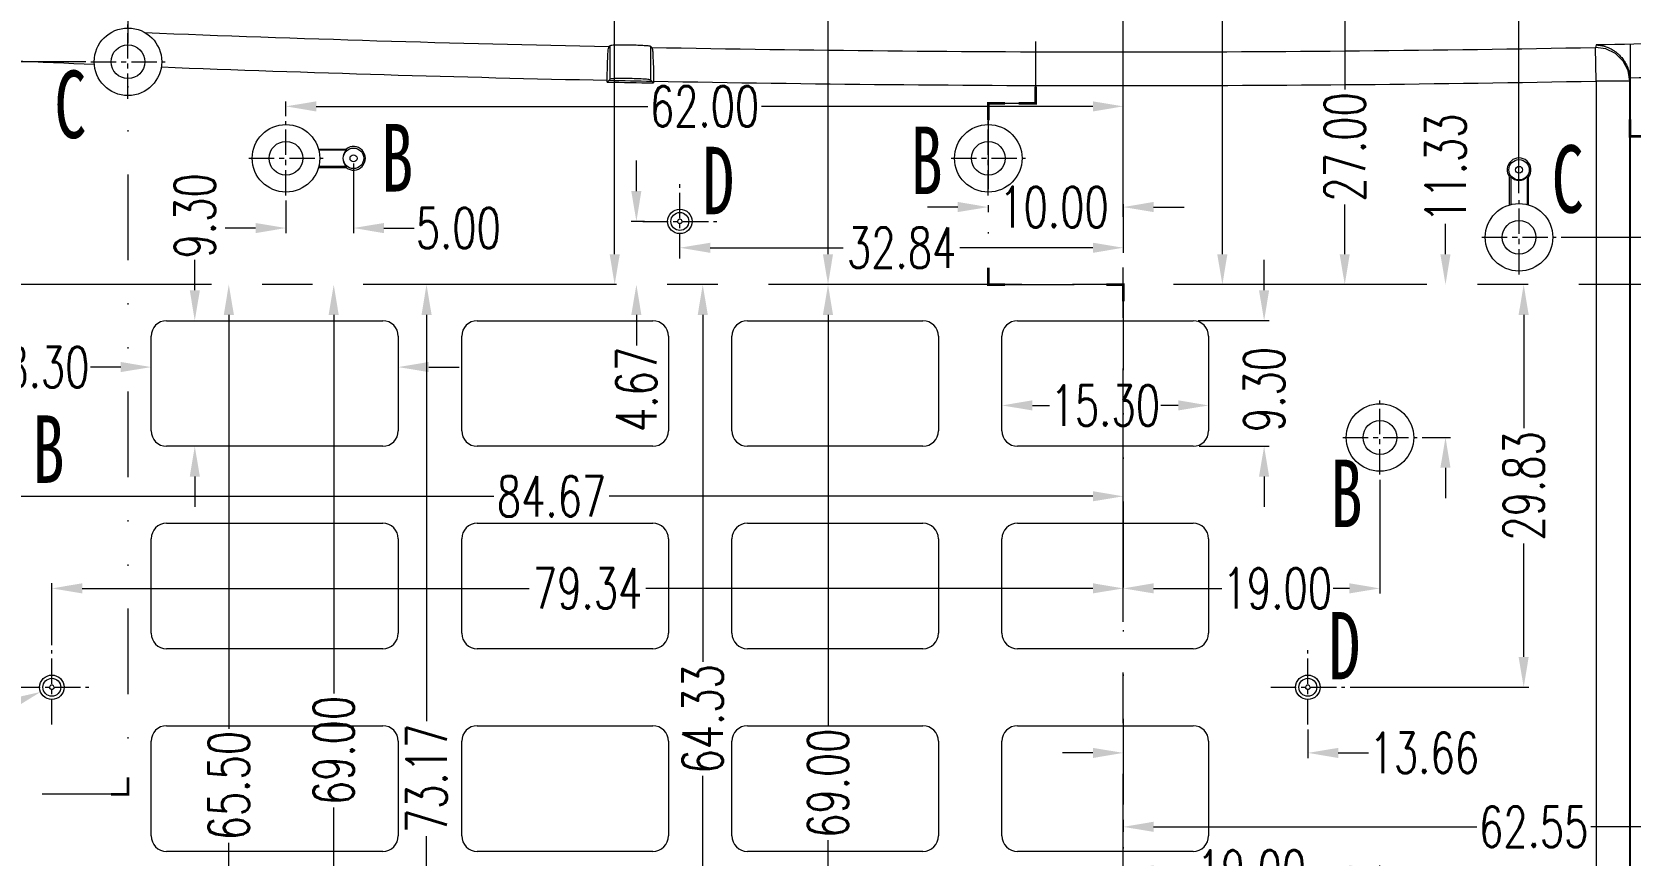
# Model space of a CAD drawing. Header units: millimetres. Extents: x 8061 to 9633, y -505 to -163.
# Drawn here: x 9093.5 to 9211.8, y -378.5 to -317.6 of the extents above; entities that cross this region are included whole.
import ezdxf

# ---------------------------------------------------------------- set-up
doc = ezdxf.new("R2010")
doc.units = ezdxf.units.MM
doc.linetypes.add('CENTER', pattern=[0.6, 0.375, -0.075, 0.075, -0.075])
doc.linetypes.add('DIVIDE', pattern=[31.75, 12.7, -6.35, 0, -6.35, 0, -6.35])
doc.layers.get('Defpoints').update_dxf_attribs({"linetype": 'CONTINUOUS'})
for name, color, linetype, lineweight in [('dim', 82, 'CONTINUOUS', 9), ('hatch', 56, 'CONTINUOUS', 9), ('part', 7, 'CONTINUOUS', 20)]:
    doc.layers.add(name, color=color, linetype=linetype, lineweight=lineweight)
doc.styles.get("Standard").update_dxf_attribs({"font": 'romans.shx', "width": 0.7})
doc.styles.add('宋体', font='SimSun.ttf', dxfattribs={"width": 0.7})
doc.dimstyles.new('03', dxfattribs={"dimscale": 0.75, "dimtxt": 4, "dimasz": 3, "dimexe": 0.5, "dimexo": 0.5, "dimgap": 0.09, "dimtad": 0, "dimzin": 0, "dimdsep": 46, "dimtxsty": 'Standard', "dimcen": 0, "dimclrd": 256, "dimclre": 256, "dimclrt": 6, "dimazin": 2, "dimtp": 0.01, "dimtm": 0.01, "dimtfac": 1, "dimtofl": 0, "dimtmove": 0, "dimatfit": 0, "dimfxl": 1, "dimtolj": 1, "dimtzin": 0, "dimlwd": -1, "dimlwe": -1, "dimarcsym": 0})

# ---------------------------------------------------------------- blocks, each defined once
blk = doc.blocks.new('*D320')
at = {"layer": 'Defpoints', "color": 0}
for p in [(41935.02, -13046.17), (41935.02, -13046.17), (41954.02, -13048.35)]:
    blk.add_point(p, dxfattribs=at)
at = {"layer": 'dim'}
for p, q in [((41937.27, -13046.17), (41940.41, -13046.17)), ((41951.77, -13046.17), (41948.64, -13046.17)), ((41954.02, -13047.98), (41954.02, -13045.79))]:
    blk.add_line(p, q, dxfattribs=at)
for points in [[(41937.27, -13045.79), (41937.27, -13046.54), (41935.02, -13046.17)], [(41951.77, -13045.79), (41951.77, -13046.54), (41954.02, -13046.17)]]:
    blk.add_solid(points, dxfattribs=at)
at = {"layer": 'dim', "color": 6, "insert": (41944.52, -13046.17), "char_height": 3, "attachment_point": 5}
blk.add_mtext('\\A1;19.00', dxfattribs=at)
blk = doc.blocks.new('*D321')
at = {"layer": 'Defpoints', "color": 0}
for p in [(41948.69, -13035.35), (41935.02, -13037.46), (41935.02, -13037.46)]:
    blk.add_point(p, dxfattribs=at)
at = {"layer": 'dim'}
for p, q in [((41948.69, -13035.73), (41948.69, -13037.84)), ((41932.77, -13037.46), (41930.52, -13037.46)), ((41950.94, -13037.46), (41953.19, -13037.46))]:
    blk.add_line(p, q, dxfattribs=at)
for points in [[(41932.77, -13037.09), (41932.77, -13037.84), (41935.02, -13037.46)], [(41950.94, -13037.09), (41950.94, -13037.84), (41948.69, -13037.46)]]:
    blk.add_solid(points, dxfattribs=at)
at = {"layer": 'dim', "color": 6, "insert": (41957.31, -13037.46), "char_height": 3, "attachment_point": 5}
blk.add_mtext('\\A1;13.66', dxfattribs=at)
blk = doc.blocks.new('*D322')
at = {"layer": 'Defpoints', "color": 0}
for p in [(41954.02, -13016.85), (41935.02, -13025.28), (41935.02, -13025.28)]:
    blk.add_point(p, dxfattribs=at)
at = {"layer": 'dim'}
for p, q in [((41954.02, -13017.23), (41954.02, -13025.65)), ((41937.27, -13025.28), (41942.31, -13025.28)), ((41951.77, -13025.28), (41950.55, -13025.28))]:
    blk.add_line(p, q, dxfattribs=at)
for points in [[(41937.27, -13024.9), (41937.27, -13025.65), (41935.02, -13025.28)], [(41951.77, -13024.9), (41951.77, -13025.65), (41954.02, -13025.28)]]:
    blk.add_solid(points, dxfattribs=at)
at = {"layer": 'dim', "color": 6, "insert": (41946.43, -13025.28), "char_height": 3, "attachment_point": 5}
blk.add_mtext('\\A1;19.00', dxfattribs=at)
blk = doc.blocks.new('*D323')
at = {"layer": 'Defpoints', "color": 0}
for p in [(41958.88, -13002.78), (41958.88, -13002.78), (41956.77, -13014.1)]:
    blk.add_point(p, dxfattribs=at)
at = {"layer": 'dim'}
for p, q in [((41958.88, -13000.53), (41958.88, -12998.28)), ((41957.15, -13014.1), (41959.25, -13014.1)), ((41958.88, -13016.35), (41958.88, -13018.6))]:
    blk.add_line(p, q, dxfattribs=at)
for points in [[(41958.5, -13000.53), (41959.25, -13000.53), (41958.88, -13002.78)], [(41958.5, -13016.35), (41959.25, -13016.35), (41958.88, -13014.1)]]:
    blk.add_solid(points, dxfattribs=at)
at = {"layer": 'dim', "color": 6, "insert": (41958.88, -12994.16), "char_height": 3, "attachment_point": 5, "rotation": 90}
blk.add_mtext('\\A1;11.33', dxfattribs=at)
blk = doc.blocks.new('*D324')
at = {"layer": 'Defpoints', "color": 0}
for p in [(41964.67, -13002.78), (41964.67, -13002.78), (41951.44, -13032.6)]:
    blk.add_point(p, dxfattribs=at)
at = {"layer": 'dim'}
for p, q in [((41964.67, -13005.03), (41964.67, -13013.42)), ((41964.67, -13030.35), (41964.67, -13021.96)), ((41951.81, -13032.6), (41965.04, -13032.6))]:
    blk.add_line(p, q, dxfattribs=at)
for points in [[(41964.29, -13005.03), (41965.04, -13005.03), (41964.67, -13002.78)], [(41964.29, -13030.35), (41965.04, -13030.35), (41964.67, -13032.6)]]:
    blk.add_solid(points, dxfattribs=at)
at = {"layer": 'dim', "color": 6, "insert": (41964.67, -13017.69), "char_height": 3, "attachment_point": 5, "rotation": 90}
blk.add_mtext('\\A1;29.83', dxfattribs=at)
blk = doc.blocks.new('*D325')
at = {"layer": 'Defpoints', "color": 0}
for p in [(41975.27, -13002.78), (41975.27, -13002.78), (41956.77, -13051.1)]:
    blk.add_point(p, dxfattribs=at)
at = {"layer": 'dim'}
for p, q in [((41975.27, -13005.03), (41975.27, -13022.67)), ((41975.27, -13048.85), (41975.27, -13031.21)), ((41957.15, -13051.1), (41975.65, -13051.1))]:
    blk.add_line(p, q, dxfattribs=at)
for points in [[(41974.9, -13005.03), (41975.65, -13005.03), (41975.27, -13002.78)], [(41974.9, -13048.85), (41975.65, -13048.85), (41975.27, -13051.1)]]:
    blk.add_solid(points, dxfattribs=at)
at = {"layer": 'dim', "color": 6, "insert": (41975.27, -13026.94), "char_height": 3, "attachment_point": 5, "rotation": 90}
blk.add_mtext('\\A1;48.33', dxfattribs=at)
blk = doc.blocks.new('*D326')
at = {"layer": 'Defpoints', "color": 0}
for p in [(41979.3, -13002.78), (41979.3, -13002.78), (41967.07, -13059.28)]:
    blk.add_point(p, dxfattribs=at)
at = {"layer": 'dim'}
for p, q in [((41979.3, -13005.03), (41979.3, -13026.76)), ((41979.3, -13057.03), (41979.3, -13035.3)), ((41967.45, -13059.28), (41979.67, -13059.28))]:
    blk.add_line(p, q, dxfattribs=at)
for points in [[(41978.92, -13005.03), (41979.67, -13005.03), (41979.3, -13002.78)], [(41978.92, -13057.03), (41979.67, -13057.03), (41979.3, -13059.28)]]:
    blk.add_solid(points, dxfattribs=at)
at = {"layer": 'dim', "color": 6, "insert": (41979.3, -13031.03), "char_height": 3, "attachment_point": 5, "rotation": 90}
blk.add_mtext('\\A1;56.50', dxfattribs=at)
blk = doc.blocks.new('*D327')
at = {"layer": 'Defpoints', "color": 0}
for p in [(41983.31, -13002.78), (41983.31, -13002.78), (41958.77, -13068.28)]:
    blk.add_point(p, dxfattribs=at)
at = {"layer": 'dim'}
for p, q in [((41983.31, -13005.03), (41983.31, -13031.31)), ((41983.31, -13066.03), (41983.31, -13039.75)), ((41959.15, -13068.28), (41983.69, -13068.28))]:
    blk.add_line(p, q, dxfattribs=at)
for points in [[(41982.94, -13005.03), (41983.69, -13005.03), (41983.31, -13002.78)], [(41982.94, -13066.03), (41983.69, -13066.03), (41983.31, -13068.28)]]:
    blk.add_solid(points, dxfattribs=at)
at = {"layer": 'dim', "color": 6, "insert": (41983.31, -13035.53), "char_height": 3, "attachment_point": 5, "rotation": 90}
blk.add_mtext('\\A1;65.50', dxfattribs=at)
blk = doc.blocks.new('*D336')
at = {"layer": 'Defpoints', "color": 0}
for p in [(41827.76, -12986.28), (41858.57, -12986.28), (41827.76, -13002.78)]:
    blk.add_point(p, dxfattribs=at)
at = {"layer": 'dim'}
for p, q in [((41858.2, -12986.28), (41827.38, -12986.28)), ((41827.76, -12988.53), (41827.76, -12990.41)), ((41827.76, -13000.53), (41827.76, -12998.65))]:
    blk.add_line(p, q, dxfattribs=at)
for points in [[(41827.38, -12988.53), (41828.13, -12988.53), (41827.76, -12986.28)], [(41827.38, -13000.53), (41828.13, -13000.53), (41827.76, -13002.78)]]:
    blk.add_solid(points, dxfattribs=at)
at = {"layer": 'dim', "color": 6, "insert": (41827.76, -12994.53), "char_height": 3, "attachment_point": 5, "rotation": 90}
blk.add_mtext('\\A1;16.50', dxfattribs=at)
blk = doc.blocks.new('*D337')
at = {"layer": 'Defpoints', "color": 0}
for p in [(41824.01, -12972.58), (41858.27, -12972.58), (41827.76, -13002.78)]:
    blk.add_point(p, dxfattribs=at)
at = {"layer": 'dim'}
for p, q in [((41857.9, -12972.58), (41823.63, -12972.58)), ((41824.01, -12974.83), (41824.01, -12983.41)), ((41824.01, -13000.53), (41824.01, -12991.95)), ((41827.38, -13002.78), (41823.63, -13002.78))]:
    blk.add_line(p, q, dxfattribs=at)
for points in [[(41823.63, -12974.83), (41824.38, -12974.83), (41824.01, -12972.58)], [(41823.63, -13000.53), (41824.38, -13000.53), (41824.01, -13002.78)]]:
    blk.add_solid(points, dxfattribs=at)
at = {"layer": 'dim', "color": 6, "insert": (41824.01, -12987.68), "char_height": 3, "attachment_point": 5, "rotation": 90}
blk.add_mtext('\\A1;30.20', dxfattribs=at)
blk = doc.blocks.new('*D341')
at = {"layer": 'Defpoints', "color": 0}
for p in [(41809.01, -12922.78), (41935.02, -12922.78), (41827.76, -13002.78)]:
    blk.add_point(p, dxfattribs=at)
at = {"layer": 'dim'}
for p, q in [((41934.65, -12922.78), (41808.63, -12922.78)), ((41809.01, -12925.03), (41809.01, -12958.51)), ((41809.01, -13000.53), (41809.01, -12967.05)), ((41827.38, -13002.78), (41808.63, -13002.78))]:
    blk.add_line(p, q, dxfattribs=at)
for points in [[(41808.63, -12925.03), (41809.38, -12925.03), (41809.01, -12922.78)], [(41808.63, -13000.53), (41809.38, -13000.53), (41809.01, -13002.78)]]:
    blk.add_solid(points, dxfattribs=at)
at = {"layer": 'dim', "color": 6, "insert": (41809.01, -12962.78), "char_height": 3, "attachment_point": 5, "rotation": 90}
blk.add_mtext('\\A1;80.00', dxfattribs=at)
blk = doc.blocks.new('*D348')
at = {"layer": 'Defpoints', "color": 0}
for p in [(41868.79, -13002.78), (41868.79, -13002.78), (41844.77, -13068.28)]:
    blk.add_point(p, dxfattribs=at)
at = {"layer": 'dim'}
for p, q in [((41868.79, -13005.03), (41868.79, -13035.67)), ((41868.79, -13066.03), (41868.79, -13044.11)), ((41845.15, -13068.28), (41869.17, -13068.28))]:
    blk.add_line(p, q, dxfattribs=at)
for points in [[(41868.42, -13005.03), (41869.17, -13005.03), (41868.79, -13002.78)], [(41868.42, -13066.03), (41869.17, -13066.03), (41868.79, -13068.28)]]:
    blk.add_solid(points, dxfattribs=at)
at = {"layer": 'dim', "color": 6, "insert": (41868.79, -13039.89), "char_height": 3, "attachment_point": 5, "rotation": 90}
blk.add_mtext('\\A1;65.50', dxfattribs=at)
blk = doc.blocks.new('*D349')
at = {"layer": 'Defpoints', "color": 0}
for p in [(41876.56, -13002.78), (41876.56, -13002.78), (41875.77, -13071.78)]:
    blk.add_point(p, dxfattribs=at)
at = {"layer": 'dim'}
for p, q in [((41876.56, -13005.03), (41876.56, -13033.06)), ((41876.56, -13069.53), (41876.56, -13041.5)), ((41876.15, -13071.78), (41876.93, -13071.78))]:
    blk.add_line(p, q, dxfattribs=at)
for points in [[(41876.18, -13005.03), (41876.93, -13005.03), (41876.56, -13002.78)], [(41876.18, -13069.53), (41876.93, -13069.53), (41876.56, -13071.78)]]:
    blk.add_solid(points, dxfattribs=at)
at = {"layer": 'dim', "color": 6, "insert": (41876.56, -13037.28), "char_height": 3, "attachment_point": 5, "rotation": 90}
blk.add_mtext('\\A1;69.00', dxfattribs=at)
blk = doc.blocks.new('*D350')
at = {"layer": 'Defpoints', "color": 0}
for p in [(41850.35, -13016.85), (41935.02, -13018.46), (41935.02, -13018.46)]:
    blk.add_point(p, dxfattribs=at)
at = {"layer": 'dim'}
for p, q in [((41850.35, -13017.23), (41850.35, -13018.83)), ((41852.6, -13018.46), (41888.42, -13018.46)), ((41932.77, -13018.46), (41896.96, -13018.46))]:
    blk.add_line(p, q, dxfattribs=at)
for points in [[(41852.6, -13018.08), (41852.6, -13018.83), (41850.35, -13018.46)], [(41932.77, -13018.08), (41932.77, -13018.83), (41935.02, -13018.46)]]:
    blk.add_solid(points, dxfattribs=at)
at = {"layer": 'dim', "color": 6, "insert": (41892.69, -13018.46), "char_height": 3, "attachment_point": 5}
blk.add_mtext('\\A1;84.67', dxfattribs=at)
blk = doc.blocks.new('*D351')
at = {"layer": 'Defpoints', "color": 0}
for p in [(41935.02, -13025.28), (41935.02, -13025.28), (41855.69, -13029.85)]:
    blk.add_point(p, dxfattribs=at)
at = {"layer": 'dim'}
for p, q in [((41855.69, -13029.48), (41855.69, -13024.9)), ((41857.94, -13025.28), (41891.04, -13025.28)), ((41932.77, -13025.28), (41899.67, -13025.28))]:
    blk.add_line(p, q, dxfattribs=at)
for points in [[(41857.94, -13024.9), (41857.94, -13025.65), (41855.69, -13025.28)], [(41932.77, -13024.9), (41932.77, -13025.65), (41935.02, -13025.28)]]:
    blk.add_solid(points, dxfattribs=at)
at = {"layer": 'dim', "color": 6, "insert": (41895.36, -13025.28), "char_height": 3, "attachment_point": 5}
blk.add_mtext('\\A1;79.34', dxfattribs=at)
blk = doc.blocks.new('*D354')
at = {"layer": 'Defpoints', "color": 0}
for p in [(41903.88, -13002.78), (41903.88, -13002.78), (41904.75, -13067.1)]:
    blk.add_point(p, dxfattribs=at)
at = {"layer": 'dim'}
for p, q in [((41903.88, -13005.03), (41903.88, -13030.72)), ((41903.88, -13064.85), (41903.88, -13039.16)), ((41904.37, -13067.1), (41903.51, -13067.1))]:
    blk.add_line(p, q, dxfattribs=at)
for points in [[(41903.51, -13005.03), (41904.26, -13005.03), (41903.88, -13002.78)], [(41903.51, -13064.85), (41904.26, -13064.85), (41903.88, -13067.1)]]:
    blk.add_solid(points, dxfattribs=at)
at = {"layer": 'dim', "color": 6, "insert": (41903.88, -13034.94), "char_height": 3, "attachment_point": 5, "rotation": 90}
blk.add_mtext('\\A1;64.33', dxfattribs=at)
blk = doc.blocks.new('*D355')
at = {"layer": 'Defpoints', "color": 0}
for p in [(41913.16, -13002.78), (41913.16, -13002.78), (41922.52, -13071.78)]:
    blk.add_point(p, dxfattribs=at)
at = {"layer": 'dim'}
for p, q in [((41913.16, -13005.03), (41913.16, -13035.49)), ((41913.16, -13069.53), (41913.16, -13043.92)), ((41922.15, -13071.78), (41912.78, -13071.78))]:
    blk.add_line(p, q, dxfattribs=at)
for points in [[(41912.78, -13005.03), (41913.53, -13005.03), (41913.16, -13002.78)], [(41912.78, -13069.53), (41913.53, -13069.53), (41913.16, -13071.78)]]:
    blk.add_solid(points, dxfattribs=at)
at = {"layer": 'dim', "color": 6, "insert": (41913.16, -13039.71), "char_height": 3, "attachment_point": 5, "rotation": 90}
blk.add_mtext('\\A1;69.00', dxfattribs=at)
blk = doc.blocks.new('*D356')
at = {"layer": 'Defpoints', "color": 0}
for p in [(41935.02, -12996.45), (41935.02, -13000.05), (41902.19, -13000.85)]:
    blk.add_point(p, dxfattribs=at)
at = {"layer": 'dim'}
for p, q in [((41935.02, -12996.83), (41935.02, -13000.43)), ((41902.19, -13000.48), (41902.19, -12999.68)), ((41904.44, -13000.05), (41914.29, -13000.05)), ((41932.77, -13000.05), (41922.92, -13000.05))]:
    blk.add_line(p, q, dxfattribs=at)
for points in [[(41904.44, -12999.68), (41904.44, -13000.43), (41902.19, -13000.05)], [(41932.77, -12999.68), (41932.77, -13000.43), (41935.02, -13000.05)]]:
    blk.add_solid(points, dxfattribs=at)
at = {"layer": 'dim', "color": 6, "insert": (41918.61, -13000.05), "char_height": 3, "attachment_point": 5}
blk.add_mtext('\\A1;32.84', dxfattribs=at)
blk = doc.blocks.new('*D357')
at = {"layer": 'Defpoints', "color": 0}
for p in [(41925.02, -12996.53), (41935.02, -12997.04), (41935.02, -12997.04)]:
    blk.add_point(p, dxfattribs=at)
at = {"layer": 'dim'}
for p, q in [((41922.77, -12997.04), (41920.52, -12997.04)), ((41925.02, -12996.91), (41925.02, -12997.41)), ((41937.27, -12997.04), (41939.52, -12997.04))]:
    blk.add_line(p, q, dxfattribs=at)
for points in [[(41922.77, -12996.66), (41922.77, -12997.41), (41925.02, -12997.04)], [(41937.27, -12996.66), (41937.27, -12997.41), (41935.02, -12997.04)]]:
    blk.add_solid(points, dxfattribs=at)
at = {"layer": 'dim', "color": 6, "insert": (41929.89, -12997.04), "char_height": 3, "attachment_point": 5}
blk.add_mtext('\\A1;10.00', dxfattribs=at)
blk = doc.blocks.new('*D358')
at = {"layer": 'Defpoints', "color": 0}
for p in [(41935.02, -12989.58), (41935.02, -12989.58), (41873.02, -12990.68)]:
    blk.add_point(p, dxfattribs=at)
at = {"layer": 'dim'}
for p, q in [((41873.02, -12990.3), (41873.02, -12989.21)), ((41875.27, -12989.58), (41899.81, -12989.58)), ((41932.77, -12989.58), (41908.24, -12989.58))]:
    blk.add_line(p, q, dxfattribs=at)
for points in [[(41875.27, -12989.21), (41875.27, -12989.96), (41873.02, -12989.58)], [(41932.77, -12989.21), (41932.77, -12989.96), (41935.02, -12989.58)]]:
    blk.add_solid(points, dxfattribs=at)
at = {"layer": 'dim', "color": 6, "insert": (41904.02, -12989.58), "char_height": 3, "attachment_point": 5}
blk.add_mtext('\\A1;62.00', dxfattribs=at)
blk = doc.blocks.new('*D360')
at = {"layer": 'Defpoints', "color": 0}
for p in [(41878.02, -12993.43), (41873.02, -12996.18), (41873.02, -12998.59)]:
    blk.add_point(p, dxfattribs=at)
at = {"layer": 'dim'}
for p, q in [((41878.02, -12993.8), (41878.02, -12998.97)), ((41873.02, -12996.55), (41873.02, -12998.97)), ((41870.77, -12998.59), (41868.52, -12998.59)), ((41880.27, -12998.59), (41882.52, -12998.59))]:
    blk.add_line(p, q, dxfattribs=at)
for points in [[(41870.77, -12998.22), (41870.77, -12998.97), (41873.02, -12998.59)], [(41880.27, -12998.22), (41880.27, -12998.97), (41878.02, -12998.59)]]:
    blk.add_solid(points, dxfattribs=at)
at = {"layer": 'dim', "color": 6, "insert": (41885.79, -12998.59), "char_height": 3, "attachment_point": 5}
blk.add_mtext('\\A1;5.00', dxfattribs=at)
blk = doc.blocks.new('*D362')
at = {"layer": 'Defpoints', "color": 0}
for p in [(41931.27, -12975.78), (41951.42, -13002.78), (41951.42, -13002.78)]:
    blk.add_point(p, dxfattribs=at)
at = {"layer": 'dim'}
for p, q in [((41931.65, -12975.78), (41951.79, -12975.78)), ((41951.42, -12978.03), (41951.42, -12988.32)), ((41951.42, -13000.53), (41951.42, -12996.86))]:
    blk.add_line(p, q, dxfattribs=at)
for points in [[(41951.04, -12978.03), (41951.79, -12978.03), (41951.42, -12975.78)], [(41951.04, -13000.53), (41951.79, -13000.53), (41951.42, -13002.78)]]:
    blk.add_solid(points, dxfattribs=at)
at = {"layer": 'dim', "color": 6, "insert": (41951.42, -12992.59), "char_height": 3, "attachment_point": 5, "rotation": 90}
blk.add_mtext('\\A1;27.00', dxfattribs=at)
blk = doc.blocks.new('*D363')
at = {"layer": 'Defpoints', "color": 0}
for p in [(41893.77, -12938.98), (41897.36, -13002.78), (41897.36, -13002.78)]:
    blk.add_point(p, dxfattribs=at)
at = {"layer": 'dim'}
for p, q in [((41894.15, -12938.98), (41897.74, -12938.98)), ((41897.36, -12941.23), (41897.36, -12966.66)), ((41897.36, -13000.53), (41897.36, -12975.1))]:
    blk.add_line(p, q, dxfattribs=at)
for points in [[(41896.99, -12941.23), (41897.74, -12941.23), (41897.36, -12938.98)], [(41896.99, -13000.53), (41897.74, -13000.53), (41897.36, -13002.78)]]:
    blk.add_solid(points, dxfattribs=at)
at = {"layer": 'dim', "color": 6, "insert": (41897.36, -12970.88), "char_height": 3, "attachment_point": 5, "rotation": 90}
blk.add_mtext('\\A1;63.80', dxfattribs=at)
blk = doc.blocks.new('*D364')
at = {"layer": 'Defpoints', "color": 0}
for p in [(41899.94, -12998.1), (41898.97, -13002.78), (41898.97, -13002.78)]:
    blk.add_point(p, dxfattribs=at)
at = {"layer": 'dim'}
for p, q in [((41898.97, -12995.85), (41898.97, -12993.6)), ((41899.56, -12998.1), (41898.59, -12998.1)), ((41898.97, -13005.03), (41898.97, -13007.28))]:
    blk.add_line(p, q, dxfattribs=at)
for points in [[(41898.59, -12995.85), (41899.34, -12995.85), (41898.97, -12998.1)], [(41898.59, -13005.03), (41899.34, -13005.03), (41898.97, -13002.78)]]:
    blk.add_solid(points, dxfattribs=at)
at = {"layer": 'dim', "color": 6, "insert": (41898.97, -13010.55), "char_height": 3, "attachment_point": 5, "rotation": 90}
blk.add_mtext('\\A1;4.67', dxfattribs=at)
blk = doc.blocks.new('*D365')
at = {"layer": 'Defpoints', "color": 0}
for p in [(41918.27, -12937.78), (41913.16, -13002.78), (41913.16, -13002.78)]:
    blk.add_point(p, dxfattribs=at)
at = {"layer": 'dim'}
for p, q in [((41917.9, -12937.78), (41912.78, -12937.78)), ((41913.16, -12940.03), (41913.16, -12966.06)), ((41913.16, -13000.53), (41913.16, -12974.5))]:
    blk.add_line(p, q, dxfattribs=at)
for points in [[(41912.78, -12940.03), (41913.53, -12940.03), (41913.16, -12937.78)], [(41912.78, -13000.53), (41913.53, -13000.53), (41913.16, -13002.78)]]:
    blk.add_solid(points, dxfattribs=at)
at = {"layer": 'dim', "color": 6, "insert": (41913.16, -12970.28), "char_height": 3, "attachment_point": 5, "rotation": 90}
blk.add_mtext('\\A1;65.00', dxfattribs=at)
blk = doc.blocks.new('*D366')
at = {"layer": 'Defpoints', "color": 0}
for p in [(41931.27, -12939.78), (41942.36, -13002.78), (41942.36, -13002.78)]:
    blk.add_point(p, dxfattribs=at)
at = {"layer": 'dim'}
for p, q in [((41931.65, -12939.78), (41942.73, -12939.78)), ((41942.36, -12942.03), (41942.36, -12967.06)), ((41942.36, -13000.53), (41942.36, -12975.5))]:
    blk.add_line(p, q, dxfattribs=at)
for points in [[(41941.98, -12942.03), (41942.73, -12942.03), (41942.36, -12939.78)], [(41941.98, -13000.53), (41942.73, -13000.53), (41942.36, -13002.78)]]:
    blk.add_solid(points, dxfattribs=at)
at = {"layer": 'dim', "color": 6, "insert": (41942.36, -12971.28), "char_height": 3, "attachment_point": 5, "rotation": 90}
blk.add_mtext('\\A1;63.00', dxfattribs=at)
blk = doc.blocks.new('*D376')
at = {"layer": 'Defpoints', "color": 0}
for p in [(41881.8, -12931.51), (41851.83, -13002.78), (41851.83, -13002.78)]:
    blk.add_point(p, dxfattribs=at)
at = {"layer": 'dim'}
for p, q in [((41881.42, -12931.51), (41851.46, -12931.51)), ((41851.83, -12933.76), (41851.83, -12973.09)), ((41851.83, -13000.53), (41851.83, -12981.62))]:
    blk.add_line(p, q, dxfattribs=at)
for points in [[(41851.46, -12933.76), (41852.21, -12933.76), (41851.83, -12931.51)], [(41851.46, -13000.53), (41852.21, -13000.53), (41851.83, -13002.78)]]:
    blk.add_solid(points, dxfattribs=at)
at = {"layer": 'dim', "color": 6, "insert": (41851.83, -12977.36), "char_height": 3, "attachment_point": 5, "rotation": 90}
blk.add_mtext('\\A1;71.26', dxfattribs=at)
blk = doc.blocks.new('*D396')
at = {"layer": 'Defpoints', "color": 0}
for p in [(41997.57, -13033.98), (41935.02, -13042.05), (41997.57, -13042.94)]:
    blk.add_point(p, dxfattribs=at)
at = {"layer": 'dim'}
for p, q in [((41997.57, -13034.35), (41997.57, -13043.31)), ((41935.02, -13042.42), (41935.02, -13043.31)), ((41937.27, -13042.94), (41961.2, -13042.94)), ((41995.32, -13042.94), (41969.63, -13042.94))]:
    blk.add_line(p, q, dxfattribs=at)
for points in [[(41937.27, -13042.56), (41937.27, -13043.31), (41935.02, -13042.94)], [(41995.32, -13042.56), (41995.32, -13043.31), (41997.57, -13042.94)]]:
    blk.add_solid(points, dxfattribs=at)
at = {"layer": 'dim', "color": 6, "insert": (41965.41, -13042.94), "char_height": 3, "attachment_point": 5}
blk.add_mtext('\\A1;62.55', dxfattribs=at)
blk = doc.blocks.new('*D400')
at = {"layer": 'Defpoints', "color": 0}
for p in [(41883.43, -13002.78), (41883.43, -13002.78), (41873.71, -13075.95)]:
    blk.add_point(p, dxfattribs=at)
at = {"layer": 'dim'}
for p, q in [((41883.43, -13005.03), (41883.43, -13035.1)), ((41883.43, -13073.7), (41883.43, -13043.63)), ((41874.08, -13075.95), (41883.81, -13075.95))]:
    blk.add_line(p, q, dxfattribs=at)
for points in [[(41883.06, -13005.03), (41883.81, -13005.03), (41883.43, -13002.78)], [(41883.06, -13073.7), (41883.81, -13073.7), (41883.43, -13075.95)]]:
    blk.add_solid(points, dxfattribs=at)
at = {"layer": 'dim', "color": 6, "insert": (41883.43, -13039.36), "char_height": 3, "attachment_point": 5, "rotation": 90}
blk.add_mtext('\\A1;73.17', dxfattribs=at)
blk = doc.blocks.new('*D401')
at = {"layer": 'Defpoints', "color": 0}
for p in [(41863.04, -13008.89), (41863.04, -13008.89), (41881.34, -13008.89)]:
    blk.add_point(p, dxfattribs=at)
at = {"layer": 'dim'}
for p, q in [((41860.79, -13008.89), (41858.54, -13008.89)), ((41883.59, -13008.89), (41885.84, -13008.89))]:
    blk.add_line(p, q, dxfattribs=at)
for points in [[(41860.79, -13008.51), (41860.79, -13009.26), (41863.04, -13008.89)], [(41883.59, -13008.51), (41883.59, -13009.26), (41881.34, -13008.89)]]:
    blk.add_solid(points, dxfattribs=at)
at = {"layer": 'dim', "color": 6, "insert": (41854.42, -13008.89), "char_height": 3, "attachment_point": 5}
blk.add_mtext('\\A1;18.30', dxfattribs=at)
blk = doc.blocks.new('*D402')
at = {"layer": 'Defpoints', "color": 0}
for p in [(41866.27, -13005.45), (41866.27, -13005.45), (41866.27, -13014.75)]:
    blk.add_point(p, dxfattribs=at)
at = {"layer": 'dim'}
for p, q in [((41866.27, -13003.2), (41866.27, -13000.95)), ((41866.27, -13017), (41866.27, -13019.25))]:
    blk.add_line(p, q, dxfattribs=at)
for points in [[(41865.9, -13003.2), (41866.65, -13003.2), (41866.27, -13005.45)], [(41865.9, -13017), (41866.65, -13017), (41866.27, -13014.75)]]:
    blk.add_solid(points, dxfattribs=at)
at = {"layer": 'dim', "color": 6, "insert": (41866.27, -12997.69), "char_height": 3, "attachment_point": 5, "rotation": 90}
blk.add_mtext('\\A1;9.30', dxfattribs=at)
blk = doc.blocks.new('*D403')
at = {"layer": 'Defpoints', "color": 0}
for p in [(41940.19, -13005.45), (41945.45, -13005.45), (41940.27, -13014.75)]:
    blk.add_point(p, dxfattribs=at)
at = {"layer": 'dim'}
for p, q in [((41945.45, -13003.2), (41945.45, -13000.95)), ((41940.56, -13005.45), (41945.82, -13005.45)), ((41940.64, -13014.75), (41945.82, -13014.75)), ((41945.45, -13017), (41945.45, -13019.25))]:
    blk.add_line(p, q, dxfattribs=at)
for points in [[(41945.07, -13003.2), (41945.82, -13003.2), (41945.45, -13005.45)], [(41945.07, -13017), (41945.82, -13017), (41945.45, -13014.75)]]:
    blk.add_solid(points, dxfattribs=at)
at = {"layer": 'dim', "color": 6, "insert": (41945.45, -13010.55), "char_height": 3, "attachment_point": 5, "rotation": 90}
blk.add_mtext('\\A1;9.30', dxfattribs=at)
blk = doc.blocks.new('*D404')
at = {"layer": 'Defpoints', "color": 0}
for p in [(41926.04, -13011.73), (41926.04, -13011.73), (41941.34, -13011.73)]:
    blk.add_point(p, dxfattribs=at)
at = {"layer": 'dim'}
for p, q in [((41928.29, -13011.73), (41929.57, -13011.73)), ((41939.09, -13011.73), (41937.81, -13011.73))]:
    blk.add_line(p, q, dxfattribs=at)
for points in [[(41928.29, -13011.35), (41928.29, -13012.1), (41926.04, -13011.73)], [(41939.09, -13011.35), (41939.09, -13012.1), (41941.34, -13011.73)]]:
    blk.add_solid(points, dxfattribs=at)
at = {"layer": 'dim', "color": 6, "insert": (41933.69, -13011.73), "char_height": 3, "attachment_point": 5}
blk.add_mtext('\\A1;15.30', dxfattribs=at)
blk = doc.blocks.new('*D408')
at = {"layer": 'Defpoints', "color": 0}
for p in [(41935.02, -12963.63), (41935.02, -12963.63), (41964.32, -12996.39)]:
    blk.add_point(p, dxfattribs=at)
at = {"layer": 'dim'}
for p, q in [((41937.27, -12963.63), (41945.41, -12963.63)), ((41962.07, -12963.63), (41953.94, -12963.63)), ((41964.32, -12996.01), (41964.32, -12963.26))]:
    blk.add_line(p, q, dxfattribs=at)
for points in [[(41937.27, -12963.26), (41937.27, -12964.01), (41935.02, -12963.63)], [(41962.07, -12963.26), (41962.07, -12964.01), (41964.32, -12963.63)]]:
    blk.add_solid(points, dxfattribs=at)
at = {"layer": 'dim', "color": 6, "insert": (41949.67, -12963.63), "char_height": 3, "attachment_point": 5}
blk.add_mtext('\\A1;29.30', dxfattribs=at)
blk = doc.blocks.new('*D409')
at = {"layer": 'Defpoints', "color": 0}
for p in [(41967.07, -12999.28), (41975.27, -13002.78), (41975.27, -13002.78)]:
    blk.add_point(p, dxfattribs=at)
at = {"layer": 'dim'}
for p, q in [((41975.27, -12997.03), (41975.27, -12994.78)), ((41967.45, -12999.28), (41975.65, -12999.28)), ((41975.27, -13005.03), (41975.27, -13007.28))]:
    blk.add_line(p, q, dxfattribs=at)
for points in [[(41974.9, -12997.03), (41975.65, -12997.03), (41975.27, -12999.28)], [(41974.9, -13005.03), (41975.65, -13005.03), (41975.27, -13002.78)]]:
    blk.add_solid(points, dxfattribs=at)
at = {"layer": 'dim', "color": 6, "insert": (41975.27, -12991.51), "char_height": 3, "attachment_point": 5, "rotation": 90}
blk.add_mtext('\\A1;3.50', dxfattribs=at)
blk = doc.blocks.new('*D410')
at = {"layer": 'Defpoints', "color": 0}
for p in [(41856.52, -13032.26), (41854.85, -13032.95)]:
    blk.add_point(p, dxfattribs=at)
at = {"layer": 'dim'}
blk.add_line((41852.77, -13033.8), (41850.69, -13034.66), dxfattribs=at)
blk.add_solid([(41852.63, -13033.45), (41852.91, -13034.15), (41854.85, -13032.95)], dxfattribs=at)
at = {"layer": 'dim', "color": 6, "insert": (41847.07, -13036.15), "char_height": 3, "attachment_point": 5, "rotation": 22.3381}
blk.add_mtext('\\A1;∅1.81', dxfattribs=at)

msp = doc.modelspace()

# ---------------------------------------------------------------- linework, layer by layer
at = {"layer": 'hatch', "linetype": 'DIVIDE', "ltscale": 0.5}
for p, q in [((9167.825, -253.951), (9167.825, -322.851)), ((9211.825, -254.127), (9211.844, -325.276)), ((9100.625, -312.033), (9100.625, -374.009)), ((9167.825, -322.851), (9164.325, -322.851)), ((9164.325, -322.851), (9164.325, -336.262)), ((9211.844, -325.276), (9236.875, -325.276)), ((9164.325, -336.262), (9174.325, -336.262)), ((9174.325, -336.262), (9174.325, -419.518)), ((9100.625, -374.009), (9082.625, -374.009))]:
    msp.add_line(p, q, dxfattribs=at)
at = {"layer": 'hatch', "const_width": 0.2, "flags": 128}
for points in [[(9167.825, -321.601), (9167.825, -322.851), (9166.575, -322.851)], [(9165.575, -322.851), (9164.325, -322.851), (9164.325, -324.101)], [(9211.843, -324.026), (9211.844, -325.276), (9213.094, -325.276)], [(9164.325, -335.012), (9164.325, -336.262), (9165.575, -336.262)], [(9173.075, -336.262), (9174.325, -336.262), (9174.325, -337.512)], [(9100.625, -372.759), (9100.625, -374.009), (9099.375, -374.009)]]:
    msp.add_lwpolyline(points, dxfattribs=at)
at = {"layer": 'part', "color": 1, "linetype": 'CENTER', "ltscale": 50}
for p, q in [((9174.325, -421.237), (9174.325, -251.287)), ((9286.8, -336.262), (9061.85, -336.262))]:
    msp.add_line(p, q, dxfattribs=at)
at = {"layer": 'part', "color": 1, "linetype": 'CENTER', "ltscale": 5}
for p, q in [((9100.625, -322.512), (9100.625, -317.012)), ((9097.875, -319.762), (9103.375, -319.762)), ((9112.325, -329.662), (9112.325, -324.162)), ((9164.325, -329.662), (9164.325, -324.162)), ((9109.575, -326.912), (9115.075, -326.912)), ((9161.575, -326.912), (9167.075, -326.912)), ((9141.488, -334.337), (9141.488, -328.837)), ((9203.625, -335.512), (9203.625, -330.012)), ((9138.738, -331.587), (9144.238, -331.587)), ((9200.875, -332.762), (9206.375, -332.762)), ((9193.325, -350.337), (9193.325, -344.837)), ((9190.575, -347.587), (9196.075, -347.587)), ((9094.988, -368.837), (9094.988, -363.337)), ((9187.988, -368.837), (9187.988, -363.337)), ((9092.238, -366.087), (9097.738, -366.087)), ((9185.238, -366.087), (9190.738, -366.087))]:
    msp.add_line(p, q, dxfattribs=at)
at = {"layer": 'part', "color": 7, "linetype": 'Continuous'}
for p, q in [((9136.238, -318.636), (9136.327, -318.548)), ((9136.327, -321.052), (9136.327, -318.548)), ((9139.323, -318.608), (9139.323, -321.112)), ((9139.413, -318.699), (9139.323, -318.608)), ((9209.337, -318.519), (9209.278, -318.699)), ((9209.325, -321.195), (9209.278, -318.699)), ((9136.114, -321.262), (9136.327, -321.052)), ((9136.114, -321.262), (9136.114, -321.131)), ((9139.537, -321.33), (9139.323, -321.112)), ((9139.537, -321.199), (9139.537, -321.33)), ((9209.325, -321.195), (9209.324, -413.043)), ((9211.825, -321.195), (9209.325, -321.195)), ((9211.825, -321.195), (9211.844, -321.138)), ((9211.825, -413.578), (9211.825, -321.195)), ((9211.844, -321.138), (9211.844, -417.705)), ((9114.73, -326.23), (9116.776, -326.23)), ((9116.806, -326.312), (9114.752, -326.312)), ((9114.73, -327.594), (9116.776, -327.594)), ((9116.806, -327.512), (9114.752, -327.512)), ((9202.926, -330.361), (9202.926, -328.297)), ((9203.025, -328.262), (9203.025, -330.335)), ((9204.225, -328.262), (9204.225, -330.335)), ((9204.325, -330.361), (9204.325, -328.297)), ((9103.488, -338.937), (9119.488, -338.937)), ((9126.488, -338.937), (9139.488, -338.937)), ((9146.488, -338.937), (9159.488, -338.937)), ((9166.488, -338.937), (9179.488, -338.937)), ((9102.338, -347.087), (9102.338, -340.087)), ((9120.638, -340.087), (9120.638, -347.087)), ((9125.338, -347.087), (9125.338, -340.087)), ((9140.638, -340.087), (9140.638, -347.087)), ((9145.338, -347.087), (9145.338, -340.087)), ((9160.638, -340.087), (9160.638, -347.087)), ((9165.338, -347.087), (9165.338, -340.087)), ((9180.638, -340.087), (9180.638, -347.087)), ((9119.488, -348.237), (9103.488, -348.237)), ((9139.488, -348.237), (9126.488, -348.237)), ((9159.488, -348.237), (9146.488, -348.237)), ((9179.488, -348.237), (9166.488, -348.237)), ((9103.488, -353.937), (9119.488, -353.937)), ((9126.488, -353.937), (9139.488, -353.937)), ((9146.488, -353.937), (9159.488, -353.937)), ((9166.488, -353.937), (9179.488, -353.937)), ((9102.338, -362.087), (9102.338, -355.087)), ((9120.638, -355.087), (9120.638, -362.087)), ((9125.338, -362.087), (9125.338, -355.087)), ((9140.638, -355.087), (9140.638, -362.087)), ((9145.338, -362.087), (9145.338, -355.087)), ((9160.638, -355.087), (9160.638, -362.087)), ((9165.338, -362.087), (9165.338, -355.087)), ((9180.638, -355.087), (9180.638, -362.087)), ((9119.488, -363.237), (9103.488, -363.237)), ((9139.488, -363.237), (9126.488, -363.237)), ((9159.488, -363.237), (9146.488, -363.237)), ((9179.488, -363.237), (9166.488, -363.237)), ((9103.488, -368.937), (9119.488, -368.937)), ((9126.488, -368.937), (9139.488, -368.937)), ((9146.488, -368.937), (9159.488, -368.937)), ((9166.488, -368.937), (9179.488, -368.937)), ((9102.338, -377.087), (9102.338, -370.087)), ((9120.638, -370.087), (9120.638, -377.087)), ((9125.338, -377.087), (9125.338, -370.087)), ((9140.638, -370.087), (9140.638, -377.087)), ((9145.338, -377.087), (9145.338, -370.087)), ((9160.638, -370.087), (9160.638, -377.087)), ((9165.338, -377.087), (9165.338, -370.087)), ((9180.638, -370.087), (9180.638, -377.087)), ((9119.488, -378.237), (9103.488, -378.237)), ((9139.488, -378.237), (9126.488, -378.237)), ((9159.488, -378.237), (9146.488, -378.237)), ((9179.488, -378.237), (9166.488, -378.237))]:
    msp.add_line(p, q, dxfattribs=at)
msp.add_lwpolyline([(9211.825, -321.195), (9211.699, -320.415), (9211.335, -319.713), (9210.77, -319.159), (9210.061, -318.809), (9209.278, -318.699)], dxfattribs=at)
for centre, radius in [((9100.625, -319.762), 2.5), ((9100.625, -319.762), 1.25), ((9112.325, -326.912), 2.5), ((9164.325, -326.912), 2.5), ((9112.325, -326.912), 1.25), ((9117.325, -326.912), 0.759), ((9164.325, -326.912), 1.25), ((9117.325, -326.912), 0.259), ((9203.625, -327.762), 0.754), ((9203.625, -327.762), 0.254), ((9141.488, -331.587), 0.904), ((9141.488, -331.587), 0.664), ((9203.625, -332.762), 2.5), ((9203.625, -332.762), 1.25), ((9193.325, -347.587), 2.5), ((9193.325, -347.587), 1.25), ((9094.988, -366.087), 0.904), ((9094.988, -366.087), 0.664), ((9187.988, -366.087), 0.904), ((9187.988, -366.087), 0.664)]:
    msp.add_circle(centre, radius, dxfattribs=at)
for centre, radius, start, end in [((9174.325, 1516.738), 1835.77, 267.738457, 268.811174), ((9174.325, 1516.738), 1838.266, 266.870585, 267.624506), ((9174.325, 1516.738), 1835.77, 268.910289, 271.090959), ((9174.325, 1516.738), 1838.266, 267.779322, 268.808918), ((9174.325, 1516.738), 1838.397, 268.809003, 268.915717), ((9174.325, 1516.738), 1838.266, 268.813002, 268.911556), ((9174.325, 1516.738), 1838.266, 268.91564, 271.090959), ((9117.325, -326.912), 0.794, 130.88608, 229.11392), ((9117.325, -326.912), 0.876, 231.1573, 128.8427), ((9203.625, -327.762), 0.881, 322.56618, 217.43382), ((9203.625, -327.762), 0.781, 219.84003, 320.15997), ((9141.488, -331.587), 0.166, 0, 180), ((9103.488, -340.087), 1.15, 90, 180), ((9119.488, -340.087), 1.15, 0, 90), ((9126.488, -340.087), 1.15, 90, 180), ((9139.488, -340.087), 1.15, 0, 90), ((9146.488, -340.087), 1.15, 90, 180), ((9159.488, -340.087), 1.15, 0, 90), ((9166.488, -340.087), 1.15, 90, 180), ((9179.488, -340.087), 1.15, 0, 90), ((9103.488, -347.087), 1.15, 180, 270), ((9119.488, -347.087), 1.15, 270, 0), ((9126.488, -347.087), 1.15, 180, 270), ((9139.488, -347.087), 1.15, 270, 0), ((9146.488, -347.087), 1.15, 180, 270), ((9159.488, -347.087), 1.15, 270, 0), ((9166.488, -347.087), 1.15, 180, 270), ((9179.488, -347.087), 1.15, 270, 0), ((9103.488, -355.087), 1.15, 90, 180), ((9119.488, -355.087), 1.15, 0, 90), ((9126.488, -355.087), 1.15, 90, 180), ((9139.488, -355.087), 1.15, 0, 90), ((9146.488, -355.087), 1.15, 90, 180), ((9159.488, -355.087), 1.15, 0, 90), ((9166.488, -355.087), 1.15, 90, 180), ((9179.488, -355.087), 1.15, 0, 90), ((9103.488, -362.087), 1.15, 180, 270), ((9119.488, -362.087), 1.15, 270, 0), ((9126.488, -362.087), 1.15, 180, 270), ((9139.488, -362.087), 1.15, 270, 0), ((9146.488, -362.087), 1.15, 180, 270), ((9159.488, -362.087), 1.15, 270, 0), ((9166.488, -362.087), 1.15, 180, 270), ((9179.488, -362.087), 1.15, 270, 0), ((9094.988, -366.087), 0.166, 0, 180), ((9187.988, -366.087), 0.166, 0, 180), ((9103.488, -370.087), 1.15, 90, 180), ((9119.488, -370.087), 1.15, 0, 90), ((9126.488, -370.087), 1.15, 90, 180), ((9139.488, -370.087), 1.15, 0, 90), ((9146.488, -370.087), 1.15, 90, 180), ((9159.488, -370.087), 1.15, 0, 90), ((9166.488, -370.087), 1.15, 90, 180), ((9179.488, -370.087), 1.15, 0, 90), ((9103.488, -377.087), 1.15, 180, 270), ((9119.488, -377.087), 1.15, 270, 0), ((9126.488, -377.087), 1.15, 180, 270), ((9139.488, -377.087), 1.15, 270, 0), ((9146.488, -377.087), 1.15, 180, 270), ((9159.488, -377.087), 1.15, 270, 0), ((9166.488, -377.087), 1.15, 180, 270), ((9179.488, -377.087), 1.15, 270, 0)]:
    msp.add_arc(centre, radius, start, end, dxfattribs=at)
for points in [[(9254.842, -317.158), (9253.814, -317.201), (9231.575, -317.988), (9209.337, -318.519)], [(9136.114, -321.13), (9136.12, -320.383), (9136.137, -319.705), (9136.164, -319.156), (9136.199, -318.789), (9136.238, -318.636)], [(9136.327, -318.548), (9136.463, -318.522), (9136.793, -318.505), (9137.269, -318.499), (9137.824, -318.504), (9138.38, -318.521), (9138.857, -318.546), (9139.187, -318.577), (9139.323, -318.608)], [(9139.413, -318.699), (9139.452, -318.854), (9139.486, -319.222), (9139.513, -319.772), (9139.531, -320.451), (9139.537, -321.198)], [(9209.337, -318.519), (9209.471, -318.522), (9209.599, -318.536), (9209.73, -318.557), (9209.863, -318.586), (9209.998, -318.625), (9210.138, -318.674), (9210.285, -318.735), (9210.439, -318.811), (9210.604, -318.907), (9210.781, -319.029), (9210.971, -319.186), (9211.171, -319.39), (9211.377, -319.653), (9211.576, -319.995), (9211.742, -320.426), (9211.837, -320.953)], [(9211.838, -320.953), (9233.283, -320.418), (9254.727, -319.644), (9276.158, -318.631)], [(9136.793, -321.009), (9136.463, -321.026), (9136.327, -321.052)], [(9138.857, -321.05), (9138.38, -321.025), (9137.824, -321.008), (9137.269, -321.003), (9136.793, -321.009)], [(9139.323, -321.112), (9139.187, -321.08), (9138.857, -321.05)], [(9211.844, -321.138), (9211.843, -321.076), (9211.841, -321.015), (9211.837, -320.953)], [(9116.776, -326.23), (9116.786, -326.257), (9116.796, -326.284), (9116.806, -326.312)], [(9116.806, -327.512), (9116.796, -327.539), (9116.786, -327.566), (9116.776, -327.594)], [(9202.926, -328.297), (9202.959, -328.286), (9202.992, -328.274), (9203.025, -328.262)], [(9204.225, -328.262), (9204.258, -328.274), (9204.291, -328.286), (9204.325, -328.297)], [(9141.654, -331.587), (9141.654, -331.597), (9141.653, -331.609), (9141.651, -331.621), (9141.648, -331.633), (9141.637, -331.66), (9141.621, -331.686), (9141.597, -331.712), (9141.566, -331.733), (9141.529, -331.748), (9141.488, -331.753), (9141.447, -331.748), (9141.41, -331.733), (9141.378, -331.712), (9141.355, -331.686), (9141.338, -331.66), (9141.328, -331.633), (9141.325, -331.621), (9141.323, -331.609), (9141.322, -331.597), (9141.321, -331.587)], [(9095.154, -366.087), (9095.154, -366.097), (9095.153, -366.109), (9095.151, -366.121), (9095.148, -366.133), (9095.137, -366.16), (9095.121, -366.186), (9095.097, -366.212), (9095.066, -366.233), (9095.029, -366.248), (9094.988, -366.253), (9094.947, -366.248), (9094.91, -366.233), (9094.878, -366.212), (9094.855, -366.186), (9094.838, -366.16), (9094.828, -366.133), (9094.825, -366.121), (9094.823, -366.109), (9094.822, -366.097), (9094.821, -366.087)], [(9188.154, -366.087), (9188.154, -366.097), (9188.153, -366.109), (9188.148, -366.133), (9188.137, -366.16), (9188.121, -366.186), (9188.097, -366.212), (9188.066, -366.233), (9188.029, -366.248), (9187.988, -366.253), (9187.947, -366.248), (9187.91, -366.233), (9187.878, -366.212), (9187.855, -366.186), (9187.838, -366.16), (9187.828, -366.133), (9187.823, -366.109), (9187.822, -366.097), (9187.821, -366.087)]]:
    msp.add_spline(points, degree=3, dxfattribs=at)

# ---------------------------------------------------------------- texts
at = {"layer": 'dim', "color": 5, "char_height": 5, "width": 9.18398, "attachment_point": 1, "style": '宋体'}
for s, insert in [('C', (9095.166, -320.413)), ('B', (9119.373, -324.371)), ('B', (9158.574, -324.564)), ('D', (9143.147, -326.061)), ('C', (9206.036, -325.942)), ('B', (9093.552, -345.95)), ('B', (9189.66, -349.228)), ('D', (9189.505, -360.508))]:
    msp.add_mtext(s, dxfattribs=dict(at, insert=insert))

# ---------------------------------------------------------------- dimensions: what is measured, and where the dimension line sits
at = {"layer": 'dim'}
for base, p1, p2, picture, middle, set_off in [((9048.308, -256.262), (9067.058, -336.262), (9174.325, -256.262), '*D341', (9048.308, -296.262), (-32760.7, 12666.516)), ((9152.46, -336.262), (9157.575, -271.262), (9152.46, -336.262), '*D365', (9152.46, -303.762), (-32760.7, 12666.516)), ((9136.661, -336.262), (9133.075, -272.462), (9136.661, -336.262), '*D363', (9136.661, -304.362), (-32760.7, 12666.516)), ((9181.658, -336.262), (9170.575, -273.262), (9181.658, -336.262), '*D366', (9181.658, -304.762), (-32760.7, 12666.516)), ((9063.308, -306.062), (9067.058, -336.262), (9097.575, -306.062), '*D337', (9063.308, -321.162), (-32760.7, 12666.516)), ((9067.058, -319.762), (9067.058, -336.262), (9097.875, -319.762), '*D336', (9067.058, -328.012), (-32760.7, 12666.516)), ((9105.572, -338.937), (9105.572, -348.237), (9105.572, -338.937), '*D402', (9105.572, -331.169), (-32760.7, 12666.516)), ((9138.2656, -336.2616), (9139.238, -331.5867), (9138.2656, -336.2616), '*D364', (9138.2656, -344.0291), (-32760.6998, 12666.516)), ((9122.732, -336.262), (9113.008, -409.434), (9122.732, -336.262), '*D400', (9122.732, -372.848), (-32760.7, 12666.516)), ((9115.859, -336.262), (9115.075, -405.262), (9115.859, -336.262), '*D349', (9115.859, -370.762), (-32760.7, 12666.516)), ((9143.184, -336.2616), (9144.0461, -400.5867), (9143.184, -336.2616), '*D354', (9143.184, -368.4241), (-32760.6998, 12666.516)), ((9203.9681, -336.2616), (9190.7378, -366.0867), (9203.9681, -336.2616), '*D324', (9203.9681, -351.1741), (-32760.6998, 12666.516)), ((9214.5732, -336.2616), (9196.0752, -384.5867), (9214.5732, -336.2616), '*D325', (9214.5732, -360.4241), (-32760.6998, 12666.516)), ((9222.613, -336.262), (9198.075, -401.762), (9222.613, -336.262), '*D327', (9222.613, -369.012), (-32760.7, 12666.516)), ((9218.597, -336.262), (9206.375, -392.762), (9218.597, -336.262), '*D326', (9218.597, -364.512), (-32760.7, 12666.516))]:
    dim = msp.add_linear_dim(base=base, p1=p1, p2=p2, angle=90, dimstyle='03', dxfattribs=at)
    dim.commit()
    dim.dimension.update_dxf_attribs({"geometry": picture, "text_midpoint": middle, "insert": set_off})
for base, p1, p2, picture, middle, set_off in [((9091.133, -336.262), (9121.096, -264.998), (9091.133, -336.262), '*D376', (9091.133, -310.841), (-32760.7, 12666.516)), ((9190.72, -336.262), (9170.575, -309.262), (9190.72, -336.262), '*D362', (9190.72, -326.072), (-32760.7, 12666.516)), ((9214.573, -336.262), (9206.375, -332.762), (9214.573, -336.262), '*D409', (9214.573, -324.994), (-32760.7, 12666.516)), ((9198.1782, -336.2616), (9196.0752, -347.5867), (9198.1782, -336.2616), '*D323', (9198.1782, -327.6441), (-32760.6998, 12666.516)), ((9184.747, -338.937), (9179.568, -348.234), (9179.488, -338.937), '*D403', (9184.747, -344.037), (-32760.7, 12666.516)), ((9108.09, -336.262), (9084.075, -401.762), (9108.09, -336.262), '*D348', (9108.09, -373.374), (-32760.7, 12666.516)), ((9152.46, -336.262), (9161.825, -405.262), (9152.46, -336.262), '*D355', (9152.46, -373.19), (-32760.7, 12666.516))]:
    dim = msp.add_linear_dim(base=base, p1=p1, p2=p2, angle=90, dimstyle='03', dxfattribs=at)
    dim.commit()
    dim.dimension.update_dxf_attribs({"geometry": picture, "text_midpoint": middle, "dimtype": 128, "insert": set_off})
for base, p1, p2, picture, middle, set_off in [((9174.325, -297.118), (9203.625, -329.87), (9174.325, -297.118), '*D408', (9188.975, -297.118), (-32760.7, 12666.516)), ((9174.325, -333.535), (9141.488, -334.337), (9174.325, -329.938), '*D356', (9157.907, -333.535), (-32760.7, 12666.516)), ((9165.338, -345.213), (9180.638, -345.213), (9165.338, -345.213), '*D404', (9172.988, -345.213), (-32760.7, 12666.516)), ((9174.3252, -351.9427), (9089.6504, -350.3367), (9174.3252, -351.9427), '*D350', (9131.9878, -351.9427), (-32760.6998, 12666.516)), ((9174.325, -358.759), (9094.988, -363.337), (9174.325, -358.759), '*D351', (9134.657, -358.759), (-32760.7, 12666.516)), ((9174.325, -379.65), (9193.325, -381.837), (9174.325, -379.65), '*D320', (9183.825, -379.65), (-32760.7, 12666.516))]:
    dim = msp.add_linear_dim(base=base, p1=p1, p2=p2, dimstyle='03', dxfattribs=at)
    dim.commit()
    dim.dimension.update_dxf_attribs({"geometry": picture, "text_midpoint": middle, "insert": set_off})
for base, p1, p2, picture, middle in [((9174.325, -323.064), (9112.325, -324.162), (9174.325, -323.064), '*D358', (9143.325, -323.064)), ((9112.325, -332.075), (9117.325, -326.912), (9112.325, -329.662), '*D360', (9125.093, -332.075)), ((9174.325, -330.521), (9164.325, -330.015), (9174.325, -330.521), '*D357', (9169.192, -330.521)), ((9102.338, -342.374), (9120.638, -342.374), (9102.338, -342.374), '*D401', (9093.72, -342.374)), ((9174.325, -358.759), (9193.325, -350.337), (9174.325, -358.759), '*D322', (9185.729, -358.759)), ((9236.875, -376.422), (9174.325, -375.532), (9236.875, -367.462), '*D396', (9204.713, -376.422)), ((9174.325, -370.948), (9187.988, -368.837), (9174.325, -370.948), '*D321', (9196.605, -370.948))]:
    dim = msp.add_linear_dim(base=base, p1=p1, p2=p2, dimstyle='03', dxfattribs=at)
    dim.commit()
    dim.dimension.update_dxf_attribs({"geometry": picture, "text_midpoint": middle, "dimtype": 128, "insert": (-32760.7, 12666.516)})
dim = msp.add_diameter_dim_2p(p1=(9095.824, -365.743), p2=(9094.151, -366.43), dimstyle='03', dxfattribs=at)
dim.commit()
dim.dimension.update_dxf_attribs({"geometry": '*D410', "text_midpoint": (9086.365, -369.63), "insert": (-32760.7, 12666.516)})

doc.saveas('drawing.dxf')
